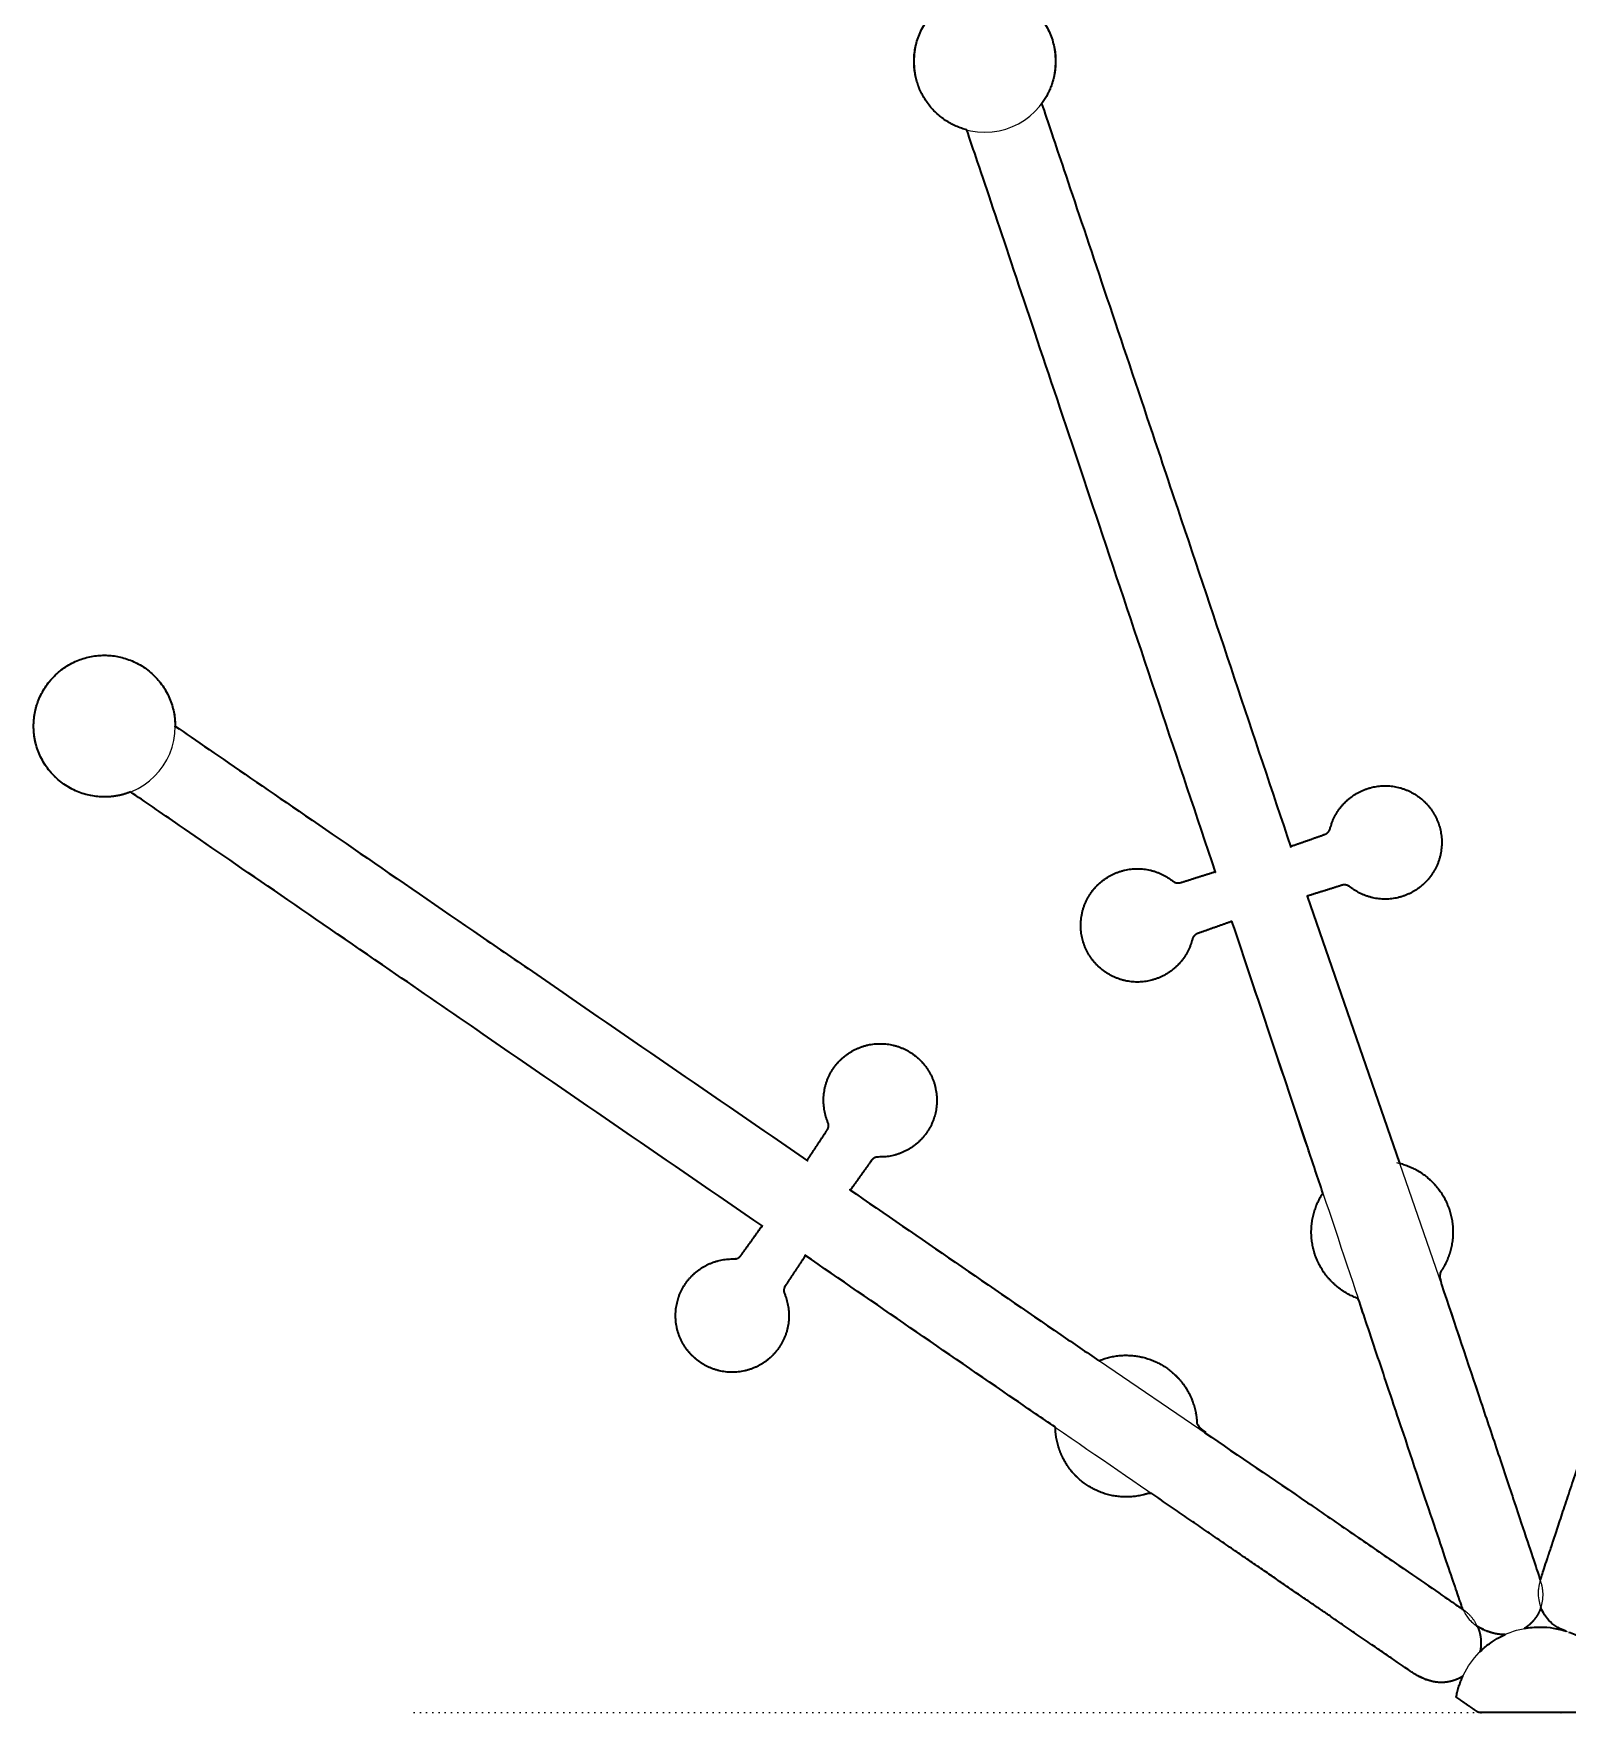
# Model space of a CAD drawing. Header units: millimetres. Extents: x 43 to 2212, y -454 to 621.
# Drawn here: x 1681 to 1951.7, y -137 to 159.3 of the extents above; entities that cross this region are included whole.
import ezdxf

# ---------------------------------------------------------------- set-up
doc = ezdxf.new("R2010")
doc.units = ezdxf.units.MM
doc.linetypes.add('Dots', pattern=[1, 0, -1])
doc.layers.add('Blocks', color=7, linetype='Continuous')
for name, color, linetype, lineweight, true_color in [('Blocks$Inner', 7, 'Continuous', 25, 0x007f00), ('Blocks$Outline', 7, 'Continuous', 35, 0xff3f3f), ('Groud', 7, 'Dots', 25, 0x243775)]:
    doc.layers.add(name, color=color, linetype=linetype, lineweight=lineweight, true_color=true_color)

# ---------------------------------------------------------------- blocks, each defined once
blk = doc.blocks.new('Coat Tree Wall Rack Top')
at = {"layer": 'Blocks$Inner'}
for p, q in [((121.5, 207.89), (141.47, 148.22)), ((157.59, 144.16), (181.33, 75.54)), ((144.32, 139.72), (157.71, 99.69)), ((20.11, 131.27), (69.49, 97.32)), ((12.18, 119.73), (61.56, 85.79)), ((69.47, 97.58), (72.9, 102.77)), ((80.71, 97.4), (77.1, 92.34)), ((57.7, 80.66), (61.32, 85.72)), ((68.95, 80.48), (65.51, 75.29)), ((68.96, 80.71), (106.21, 55.1)), ((139.56, 49.6), (138.91, 50.05)), ((189.31, 14.35), (190.03, 14.12)), ((203.17, 14.39), (203.5, 14.28)), ((178.37, 5.88), (179.08, 5.65)), ((187.65, 0.1), (184.03, 2.59)), ((187.9, 0.01), (187.7, 0.08)), ((209.84, 0), (187.97, 0))]:
    blk.add_line(p, q, dxfattribs=at)
for points in [[(134.78, 212.34), (154.75, 152.67), (154.75, 152.65)], [(157.7, 37.01), (114.14, 66.64), (76.89, 92.25)], [(188.29, 54.73), (181.33, 75.54), (181.32, 75.57)]]:
    blk.add_lwpolyline(points, dxfattribs=at)
at = {"layer": 'Blocks$Inner', "extrusion": (0, 0, -1)}
for centre in [(-100.73, 291.39), (54.66, 174.07)]:
    blk.add_circle(centre, 12.5, dxfattribs=at)
for centre, radius, start, end in [((-82.26, 108.03), 10, 337.3501, 271.6499), ((-170.85, 84.79), 12.5, 289.8908, 33.2795), ((-56.15, 70.03), 10, 157.3501, 91.6499), ((-125.68, 50.53), 12.5, 252.895, 359.0315), ((-184.14, 2.75), 0.2, 304.5, 10.4544), ((-187.76, 0.27), 0.2, 288.5, 304.5), ((-187.97, 0.2), 0.2, 270, 288.5)]:
    blk.add_arc(centre, radius, start, end, dxfattribs=at)
at = {"layer": 'Blocks$Inner'}
blk.add_arc((125.68, 50.53), 12.5, 3.8973, 112.8338, dxfattribs=at)
for points, knots in [([(110.76, 283.93), (111.84, 280.74), (113.16, 276.8), (116.62, 266.51), (118.87, 259.8), (123.83, 245.02), (126.54, 236.94), (131.13, 223.24), (132.95, 217.8), (134.78, 212.34)], [2.051409, 2.051409, 2.051409, 2.051409, 2.29415, 2.29415, 2.597852, 2.597852, 2.901553, 2.901553, 3.093765, 3.093765, 3.093765, 3.093765]), ([(97.55, 279.3), (98.12, 277.62), (98.75, 275.74), (101.12, 268.71), (103.14, 262.67), (107.74, 248.98), (110.3, 241.33), (115.74, 225.11), (118.61, 216.55), (121.5, 207.91), (121.5, 207.9), (121.5, 207.89)], [2.055451, 2.055451, 2.055451, 2.055451, 2.182455, 2.182455, 2.486129, 2.486129, 2.789802, 2.789802, 3.093475, 3.093475, 3.093765, 3.093765, 3.093765, 3.093765]), ([(-42.16, 174.04), (-42.15, 174.03), (-42.14, 174.03), (-38.66, 171.63), (-34.16, 168.55), (-23.54, 161.25), (-17.42, 157.05), (-4.11, 147.9), (3.08, 142.97), (13.65, 135.7), (16.88, 133.49), (20.11, 131.27)], [2.051689, 2.051689, 2.051689, 2.051689, 2.052345, 2.052345, 2.356037, 2.356037, 2.659728, 2.659728, 2.96342, 2.96342, 3.094282, 3.094282, 3.094282, 3.094282]), ([(-50.03, 162.46), (-47.63, 160.81), (-44.74, 158.83), (-36.64, 153.27), (-30.96, 149.37), (-18.36, 140.71), (-11.44, 135.96), (1.13, 127.32), (6.64, 123.53), (12.18, 119.73)], [2.053085, 2.053085, 2.053085, 2.053085, 2.262724, 2.262724, 2.566407, 2.566407, 2.87009, 2.87009, 3.094282, 3.094282, 3.094282, 3.094282]), ([(160.74, 154.97), (160.89, 155.03), (161.04, 155.11), (161.29, 155.31), (161.4, 155.43), (161.58, 155.7), (161.65, 155.86), (161.69, 156.02)], [11.260543, 11.260543, 11.260543, 11.260543, 11.746989, 11.746989, 12.224646, 12.224646, 12.724041, 12.724041, 12.724041, 12.724041]), ([(154.73, 152.73), (154.73, 152.74), (154.74, 152.75), (154.75, 152.78), (154.75, 152.79), (154.77, 152.82), (154.78, 152.83), (154.8, 152.85), (154.8, 152.85), (154.83, 152.87), (154.84, 152.88), (154.87, 152.9), (154.87, 152.9), (154.87, 152.9)], [4.97522507, 4.97522507, 4.97522507, 4.97522507, 4.99658007, 4.99658007, 5.01603774, 5.01603774, 5.02576657, 5.02576657, 5.02967765, 5.02967765, 5.03528561, 5.03528561, 5.03549541, 5.03549541, 5.03549541, 5.03549541]), ([(141.23, 148.33), (141.25, 148.34), (141.27, 148.34), (141.3, 148.34), (141.31, 148.34), (141.34, 148.33), (141.35, 148.33), (141.38, 148.32), (141.4, 148.31), (141.42, 148.3), (141.44, 148.29), (141.45, 148.28)], [66.74211546, 66.74211546, 66.74211546, 66.74211546, 66.74647563, 66.74647563, 66.75196231, 66.75196231, 66.76032742, 66.76032742, 66.77975948, 66.77975948, 66.80181726, 66.80181726, 66.80181726, 66.80181726]), ([(133.91, 146.72), (134.03, 146.61), (134.18, 146.53), (134.48, 146.42), (134.64, 146.39), (134.96, 146.38), (135.13, 146.41), (135.29, 146.46)], [59.053565, 59.053565, 59.053565, 59.053565, 59.539488, 59.539488, 60.016953, 60.016953, 60.517062, 60.517062, 60.517062, 60.517062]), ([(165.14, 145.73), (165.01, 145.83), (164.87, 145.91), (164.56, 146.02), (164.4, 146.05), (164.08, 146.06), (163.91, 146.04), (163.75, 145.99)], [64.089061, 64.089061, 64.089061, 64.089061, 64.574983, 64.574983, 65.052449, 65.052449, 65.552558, 65.552558, 65.552558, 65.552558]), ([(138.3, 137.47), (138.15, 137.42), (138, 137.34), (137.75, 137.14), (137.64, 137.02), (137.46, 136.75), (137.39, 136.59), (137.35, 136.43)], [6.225048, 6.225048, 6.225048, 6.225048, 6.711494, 6.711494, 7.189151, 7.189151, 7.688546, 7.688546, 7.688546, 7.688546]), ([(72.9, 102.77), (72.99, 102.91), (73.06, 103.06), (73.14, 103.37), (73.16, 103.53), (73.14, 103.86), (73.1, 104.02), (73.03, 104.18)], [11.264838, 11.264838, 11.264838, 11.264838, 11.751276, 11.751276, 12.228927, 12.228927, 12.728308, 12.728308, 12.728308, 12.728308]), ([(225.69, 104.17), (224.98, 102.03), (224.26, 99.89), (222.83, 95.6), (222.11, 93.46), (220.69, 89.2), (219.98, 87.09), (218.6, 82.94), (217.91, 80.9), (216.57, 76.87), (215.91, 74.88), (214.6, 70.96), (213.95, 69.02), (212.68, 65.22), (212.06, 63.36), (210.86, 59.76), (210.28, 58.01), (209.14, 54.61), (208.59, 52.97), (207.53, 49.76), (207.01, 48.2), (206.01, 45.21), (205.53, 43.77), (204.63, 41.04), (204.2, 39.75), (203.38, 37.3), (202.99, 36.13), (202.27, 33.94), (201.92, 32.91), (201.29, 30.99), (201, 30.11), (200.47, 28.5), (200.23, 27.78), (199.59, 25.84), (199.26, 24.85), (198.93, 23.84), (198.85, 23.58), (198.75, 23.27), (198.73, 23.18), (198.67, 23), (198.65, 22.94), (198.6, 22.7), (198.58, 22.64), (198.55, 22.49), (198.53, 22.43), (198.5, 22.26), (198.48, 22.14), (198.43, 21.74), (198.39, 21.51), (198.39, 20.76), (198.4, 20.42), (198.55, 19.51), (198.64, 19.07), (199.03, 18.1), (199.21, 17.69), (199.91, 16.61), (200.54, 15.86), (201.98, 14.89), (202.56, 14.59), (203.17, 14.39)], [7.197809, 7.197809, 7.197809, 7.197809, 7.273291, 7.273291, 7.349653, 7.349653, 7.426015, 7.426015, 7.501497, 7.501497, 7.576979, 7.576979, 7.653341, 7.653341, 7.729703, 7.729703, 7.805184, 7.805184, 7.880668, 7.880668, 7.95703, 7.95703, 8.033391, 8.033391, 8.108871, 8.108871, 8.18436, 8.18436, 8.260723, 8.260723, 8.337081, 8.337081, 8.412559, 8.412559, 8.564403, 8.564403, 8.640324, 8.640324, 8.678285, 8.678285, 8.697266, 8.697266, 8.702911, 8.702911, 8.705368, 8.705368, 8.708965, 8.708965, 8.711968, 8.711968, 8.713546, 8.713546, 8.714543, 8.714543, 8.715093, 8.715093, 8.715849, 8.715849, 8.716246, 8.716246, 8.716246, 8.716246]), ([(81.98, 98.03), (81.81, 98.04), (81.65, 98.01), (81.34, 97.92), (81.19, 97.85), (80.93, 97.66), (80.81, 97.54), (80.71, 97.4)], [64.093309, 64.093309, 64.093309, 64.093309, 64.579685, 64.579685, 65.057314, 65.057314, 65.556779, 65.556779, 65.556779, 65.556779]), ([(157.71, 99.69), (160.6, 91.07), (163.46, 82.51), (166.85, 72.39), (167.52, 70.41), (168.83, 66.48), (169.48, 64.54), (170.76, 60.75), (171.38, 58.89), (172.59, 55.28), (173.18, 53.53), (176.04, 45.01), (178.06, 38.99), (181.38, 29.11), (182.68, 25.26), (184, 21.37), (184.33, 20.38), (184.68, 19.37), (184.77, 19.12), (184.87, 18.82), (184.9, 18.74), (184.96, 18.59), (184.98, 18.54), (185.05, 18.35), (185.07, 18.29), (185.15, 18.12), (185.17, 18.07), (185.24, 17.94), (185.28, 17.84), (185.45, 17.52), (185.55, 17.34), (185.93, 16.79), (186.11, 16.54), (186.69, 15.93), (186.95, 15.68), (187.78, 15.06), (188.36, 14.67), (189.31, 14.35)], [42.205365, 42.205365, 42.205365, 42.205365, 42.509053, 42.509053, 42.584535, 42.584535, 42.660897, 42.660897, 42.737259, 42.737259, 42.81274, 42.81274, 43.116427, 43.116427, 43.420115, 43.420115, 43.571958, 43.571958, 43.64788, 43.64788, 43.685841, 43.685841, 43.704822, 43.704822, 43.712631, 43.712631, 43.714857, 43.714857, 43.71809, 43.71809, 43.720773, 43.720773, 43.722248, 43.722248, 43.723025, 43.723025, 43.723802, 43.723802, 43.723802, 43.723802]), ([(69.46, 97.35), (69.46, 97.35), (69.46, 97.36), (69.45, 97.38), (69.44, 97.39), (69.44, 97.42), (69.43, 97.43), (69.43, 97.46), (69.43, 97.47), (69.43, 97.49), (69.43, 97.5), (69.44, 97.52), (69.44, 97.54), (69.46, 97.57), (69.46, 97.57), (69.47, 97.58)], [4.97875273, 4.97875273, 4.97875273, 4.97875273, 4.98244574, 4.98244574, 5.01183647, 5.01183647, 5.02653184, 5.02653184, 5.03270608, 5.03270608, 5.03559376, 5.03559376, 5.03996977, 5.03996977, 5.0412272, 5.0412272, 5.0412272, 5.0412272]), ([(77.1, 92.34), (77.09, 92.33), (77.09, 92.32), (77.07, 92.3), (77.05, 92.29), (77.03, 92.28), (77.02, 92.27), (77, 92.26), (76.99, 92.26), (76.97, 92.25), (76.95, 92.25), (76.92, 92.25), (76.9, 92.25), (76.86, 92.24), (76.84, 92.24), (76.81, 92.24)], [71.78039124, 71.78039124, 71.78039124, 71.78039124, 71.78155979, 71.78155979, 71.78607775, 71.78607775, 71.78908232, 71.78908232, 71.79627329, 71.79627329, 71.81215533, 71.81215533, 71.84391942, 71.84391942, 71.87287989, 71.87287989, 71.87287989, 71.87287989]), ([(61.32, 85.72), (61.33, 85.74), (61.34, 85.75), (61.36, 85.77), (61.37, 85.78), (61.4, 85.79), (61.41, 85.79), (61.43, 85.8), (61.44, 85.8), (61.47, 85.81), (61.48, 85.81), (61.51, 85.81), (61.52, 85.81), (61.53, 85.81)], [64.55619287, 64.55619287, 64.55619287, 64.55619287, 64.55926994, 64.55926994, 64.56305392, 64.56305392, 64.56805194, 64.56805194, 64.57675214, 64.57675214, 64.6024596, 64.6024596, 64.61754752, 64.61754752, 64.61754752, 64.61754752]), ([(56.44, 80.03), (56.6, 80.02), (56.76, 80.04), (57.07, 80.14), (57.22, 80.21), (57.48, 80.4), (57.6, 80.52), (57.7, 80.66)], [56.869111, 56.869111, 56.869111, 56.869111, 57.355487, 57.355487, 57.833115, 57.833115, 58.332581, 58.332581, 58.332581, 58.332581]), ([(68.93, 80.77), (68.95, 80.73), (68.96, 80.7), (68.97, 80.66), (68.97, 80.65), (68.98, 80.62), (68.98, 80.61), (68.98, 80.59), (68.98, 80.58), (68.98, 80.55), (68.97, 80.54), (68.96, 80.51), (68.96, 80.5), (68.95, 80.48)], [-2.27295137, -2.27295137, -2.27295137, -2.27295137, -2.225073, -2.225073, -2.20243528, -2.20243528, -2.19434275, -2.19434275, -2.18958251, -2.18958251, -2.18593488, -2.18593488, -2.18297117, -2.18297117, -2.18297117, -2.18297117]), ([(181.32, 77.97), (181.29, 77.92), (181.26, 77.87), (181.2, 77.74), (181.16, 77.66), (181.1, 77.48), (181.08, 77.38), (181.04, 77.15), (181.04, 77.01), (181.06, 76.73), (181.09, 76.59), (181.13, 76.45)], [24.3291174, 24.3291174, 24.3291174, 24.3291174, 24.34208995, 24.34208995, 24.35506249, 24.35506249, 24.36803504, 24.36803504, 24.38100758, 24.38100758, 24.39398013, 24.39398013, 24.39398013, 24.39398013]), ([(65.51, 75.29), (65.42, 75.15), (65.35, 75), (65.27, 74.69), (65.26, 74.53), (65.28, 74.2), (65.31, 74.04), (65.38, 73.88)], [4.040639, 4.040639, 4.040639, 4.040639, 4.527078, 4.527078, 5.004728, 5.004728, 5.50411, 5.50411, 5.50411, 5.50411]), ([(106.21, 55.1), (113.71, 49.95), (121.15, 44.84), (135.23, 35.16), (141.88, 30.6), (153.76, 22.44), (159, 18.84), (167.59, 12.94), (170.94, 10.64), (174.33, 8.32), (175.19, 7.73), (176.06, 7.14), (176.28, 6.99), (176.51, 6.83), (176.57, 6.79), (176.65, 6.73), (176.68, 6.72), (176.74, 6.67), (176.77, 6.66), (176.86, 6.6), (176.89, 6.58), (176.97, 6.53), (176.99, 6.52), (177.06, 6.47), (177.12, 6.44), (177.3, 6.34), (177.4, 6.29), (177.77, 6.11), (177.94, 6.03), (178.37, 5.88)], [45.205631, 45.205631, 45.205631, 45.205631, 45.509319, 45.509319, 45.813006, 45.813006, 46.116693, 46.116693, 46.42038, 46.42038, 46.572224, 46.572224, 46.648146, 46.648146, 46.686107, 46.686107, 46.705087, 46.705087, 46.714578, 46.714578, 46.718243, 46.718243, 46.719578, 46.719578, 46.721494, 46.721494, 46.723067, 46.723067, 46.724068, 46.724068, 46.724068, 46.724068]), ([(198.77, 23.32), (198.63, 23.76), (198.41, 24.41), (197.72, 26.51), (197.17, 28.16), (195.83, 32.17), (195.04, 34.54), (193.3, 39.76), (192.35, 42.62), (190.36, 48.57), (189.32, 51.66), (188.29, 54.73)], [0.086864, 0.086864, 0.086864, 0.086864, 0.303687, 0.303687, 0.607375, 0.607375, 0.911062, 0.911062, 1.214749, 1.214749, 1.518436, 1.518436, 1.518436, 1.518436]), ([(138.91, 50.05), (138.79, 50.13), (138.68, 50.23), (138.49, 50.44), (138.42, 50.55), (138.3, 50.76), (138.26, 50.86), (138.2, 51.04), (138.18, 51.12), (138.16, 51.26), (138.15, 51.32), (138.15, 51.38)], [8.64795096, 8.64795096, 8.64795096, 8.64795096, 8.6607928, 8.6607928, 8.67363465, 8.67363465, 8.6864765, 8.6864765, 8.69931835, 8.69931835, 8.71216019, 8.71216019, 8.71216019, 8.71216019]), ([(139.53, 49.2), (139.56, 49.27), (139.59, 49.33), (139.62, 49.45), (139.66, 49.53), (139.56, 49.6)], [7.5761074, 7.5761074, 7.5761074, 7.5761074, 7.6969635, 7.6969635, 7.8539816, 7.8539816, 7.8539816, 7.8539816]), ([(130.19, 38.63), (130.16, 38.63), (130.13, 38.64), (129.98, 38.66), (129.88, 38.66), (129.69, 38.65), (129.61, 38.64), (129.47, 38.61), (129.41, 38.6), (129.35, 38.58)], [4.73488879, 4.73488879, 4.73488879, 4.73488879, 4.73807267, 4.73807267, 4.75091452, 4.75091452, 4.76375637, 4.76375637, 4.77659821, 4.77659821, 4.77659821, 4.77659821]), ([(185.14, 18.14), (184.8, 18.38), (184.17, 18.81), (182.2, 20.16), (180.77, 21.15), (177.29, 23.55), (175.24, 24.96), (170.7, 28.07), (168.22, 29.78), (163.05, 33.33), (160.36, 35.18), (157.7, 37.01)], [0.042867, 0.042867, 0.042867, 0.042867, 0.303687, 0.303687, 0.607375, 0.607375, 0.911062, 0.911062, 1.214749, 1.214749, 1.518436, 1.518436, 1.518436, 1.518436]), ([(198.89, 22.98), (198.87, 23.02), (198.86, 23.06), (198.82, 23.17), (198.79, 23.24), (198.77, 23.3)], [4.24118966, 4.24118966, 4.24118966, 4.24118966, 4.25469921, 4.25469921, 4.27624283, 4.27624283, 4.27624283, 4.27624283]), ([(185.27, 18.05), (185.23, 18.08), (185.19, 18.1), (185.15, 18.13), (185.15, 18.13), (185.14, 18.14)], [4.56345744, 4.56345744, 4.56345744, 4.56345744, 4.576967, 4.576967, 4.57831958, 4.57831958, 4.57831958, 4.57831958]), ([(183.95, 2.79), (184.05, 3.34), (184.18, 3.88), (184.8, 5.94), (185.51, 7.4), (187.36, 10.01), (188.49, 11.17), (191.06, 13.08), (192.5, 13.82), (195.54, 14.82), (197.14, 15.07), (200.34, 15.06), (201.94, 14.8), (203.46, 14.29)], [33.093427, 33.093427, 33.093427, 33.093427, 33.204646, 33.204646, 33.524646, 33.524646, 33.844646, 33.844646, 34.164646, 34.164646, 34.484646, 34.484646, 34.804646, 34.804646, 34.804646, 34.804646])]:
    blk.add_open_spline(points, degree=3, knots=knots, dxfattribs=at)
for points, weights, knots in [([(161.69, 156.02), (163.55, 163.26), (171.02, 163.53), (178.49, 163.8), (180.86, 156.71), (183.24, 149.62), (177.11, 145.34), (170.98, 141.06), (165.14, 145.73)], [1, 0.800862191789, 1, 0.800862191789, 1, 0.800862191789, 1, 0.800862191789, 1], [12.724041, 12.724041, 12.724041, 25.565296, 25.565296, 38.406551, 38.406551, 51.247806, 51.247806, 64.089061, 64.089061, 64.089061]), ([(137.35, 136.43), (135.5, 129.18), (128.02, 128.91), (120.55, 128.64), (118.18, 135.73), (115.8, 142.82), (121.93, 147.1), (128.07, 151.39), (133.91, 146.72)], [1, 0.800862191789, 1, 0.800862191789, 1, 0.800862191789, 1, 0.800862191789, 1], [7.688546, 7.688546, 7.688546, 20.529801, 20.529801, 33.371055, 33.371055, 46.21231, 46.21231, 59.053565, 59.053565, 59.053565]), ([(173.36, 97.04), (179.84, 95.71), (182.39, 89.61), (184.94, 83.51), (181.32, 77.97)], [1, 0.883936137994, 1, 0.883936137994, 1], [0, 0, 0, 12.164559, 12.164559, 24.329117, 24.329117, 24.329117]), ([(195.95, 14.81), (196.61, 15.23), (197.17, 15.78), (198.34, 16.93), (198.87, 18.49)], [0.924948041038, 0.955805551878, 1, 0.911384876518, 0.876390933762], [2.9045763, 2.9045763, 2.9045763, 3.1415927, 3.1415927, 3.6168386, 3.6168386, 3.6168386])]:
    blk.add_rational_spline(points, weights, degree=2, knots=knots, dxfattribs=at)
for points, degree in [([(154.87, 152.9), (160.74, 154.97)], 1), ([(135.29, 146.46), (141.23, 148.33)], 1), ([(163.75, 145.99), (157.63, 144.06)], 1), ([(144.35, 139.61), (138.3, 137.47)], 1), ([(181.13, 76.45), (181.29, 75.66)], 1), ([(166.64, 73.02), (166.63, 73.03), (166.61, 73.03), (166.6, 73.04)], 3), ([(198.91, 22.9), (198.87, 23.01), (198.83, 23.15), (198.77, 23.32)], 3), ([(185.29, 18.04), (185.25, 18.07), (185.2, 18.1), (185.14, 18.14)], 3)]:
    blk.add_open_spline(points, degree=degree, dxfattribs=at)
for points, weights in [([(198.87, 18.49), (199.64, 20.73), (198.89, 22.98)], [0.876390933762, 0.830417882144, 0.876990751927]), ([(187.69, 15.14), (186.89, 16.94), (185.27, 18.05)], [0.855674494532, 0.867835961556, 0.949725873979]), ([(188.12, 10.7), (188.65, 12.99), (187.69, 15.14)], [0.921150249339, 0.841579253324, 0.855674494532]), ([(190.03, 14.12), (191.27, 13.7), (192.58, 13.76)], [0.875408982723, 0.84995556278, 0.854145658462]), ([(179.08, 5.65), (182.28, 4.58), (185.1, 6.41)], [0.948504886662, 0.817320613279, 0.867379546118])]:
    blk.add_rational_spline(points, weights, degree=2, dxfattribs=at)
at = {"layer": 'Blocks$Outline'}
for points in [[(157.63, 144.06), (173.94, 96.91)], [(181.29, 75.66), (181.33, 75.54)]]:
    blk.add_lwpolyline(points, dxfattribs=at)
for points, weights, degree, knots in [([(88.23, 291.39), (88.23, 303.89), (100.73, 303.89), (113.23, 303.89), (113.23, 291.39), (113.23, 287.25), (110.76, 283.93)], [1, 0.707106781187, 1, 0.707106781187, 1, 0.879440286174, 0.858129333768], 2, [0, 0, 0, 19.634954, 19.634954, 39.269908, 39.269908, 47.351981, 47.351981, 47.351981]), ([(-67.16, 174.07), (-67.16, 186.57), (-54.66, 186.57), (-42.16, 186.57), (-42.16, 174.07), (-42.16, 174.05), (-42.16, 174.04)], [1, 0.707106781187, 1, 0.707106781187, 1, 0.9994137129, 0.998829772952], 2, [0, 0, 0, 19.634954, 19.634954, 39.269908, 39.269908, 39.309212, 39.309212, 39.309212]), ([(-50.03, 162.46), (-52.26, 161.57), (-54.66, 161.57), (-67.16, 161.57), (-67.16, 174.07)], [0.889756722173, 0.926367229656, 1, 0.707106781187, 1], 2, [53.968674, 53.968674, 53.968674, 58.904862, 58.904862, 78.539816, 78.539816, 78.539816]), ([(154.73, 152.73), (154.73, 152.74), (154.74, 152.75), (154.75, 152.78), (154.75, 152.79), (154.77, 152.82), (154.78, 152.83), (154.8, 152.85), (154.8, 152.85), (154.83, 152.87), (154.84, 152.88), (154.87, 152.9), (154.87, 152.9), (154.87, 152.9), (156.83, 153.59), (158.79, 154.28), (160.74, 154.97), (160.89, 155.03), (161.04, 155.11), (161.29, 155.31), (161.4, 155.43), (161.58, 155.7), (161.65, 155.86), (161.69, 156.02), (162.83, 160.48), (166.42, 163.37), (171.02, 163.53), (175.62, 163.7), (179.4, 161.08), (180.86, 156.71), (182.33, 152.35), (180.88, 147.98), (177.11, 145.34), (173.33, 142.71), (168.73, 142.85), (165.14, 145.73), (165.01, 145.83), (164.87, 145.91), (164.56, 146.02), (164.4, 146.05), (164.08, 146.06), (163.91, 146.04), (163.75, 145.99), (161.71, 145.34), (159.67, 144.7), (157.63, 144.06)], [1, 1, 1, 1, 1, 1, 1, 1, 1, 1, 1, 1, 1, 1, 1, 1, 1, 1, 1, 1, 1, 1, 1, 1, 0.867241461193, 0.867241461193, 1, 0.867241461193, 0.867241461193, 1, 0.867241461193, 0.867241461193, 1, 0.867241461193, 0.867241461193, 1, 1, 1, 1, 1, 1, 1, 1, 1, 1, 1], 3, [4.975225, 4.975225, 4.975225, 4.975225, 4.99658, 4.99658, 5.016038, 5.016038, 5.025767, 5.025767, 5.029678, 5.029678, 5.035286, 5.035286, 5.035495, 5.035495, 5.035495, 11.260543, 11.260543, 11.260543, 11.746989, 11.746989, 12.224646, 12.224646, 12.724041, 12.724041, 12.724041, 25.565296, 25.565296, 25.565296, 38.406551, 38.406551, 38.406551, 51.247806, 51.247806, 51.247806, 64.089061, 64.089061, 64.089061, 64.574983, 64.574983, 65.052449, 65.052449, 65.552558, 65.552558, 65.552558, 71.777611, 71.777611, 71.777611, 71.777611]), ([(144.35, 139.61), (142.34, 138.9), (140.32, 138.18), (138.3, 137.47), (138.15, 137.42), (138, 137.34), (137.75, 137.14), (137.64, 137.02), (137.46, 136.75), (137.39, 136.59), (137.35, 136.43), (136.21, 131.97), (132.62, 129.08), (128.02, 128.91), (123.42, 128.75), (119.64, 131.37), (118.18, 135.73), (116.72, 140.1), (118.16, 144.47), (121.93, 147.1), (125.71, 149.74), (130.31, 149.59), (133.91, 146.72), (134.03, 146.61), (134.18, 146.53), (134.48, 146.42), (134.64, 146.39), (134.96, 146.38), (135.13, 146.41), (135.29, 146.46), (137.27, 147.08), (139.25, 147.71), (141.23, 148.33), (141.25, 148.34), (141.27, 148.34), (141.3, 148.34), (141.31, 148.34), (141.34, 148.33), (141.35, 148.33), (141.38, 148.32), (141.4, 148.31), (141.42, 148.3), (141.44, 148.29), (141.45, 148.28)], [1, 1, 1, 1, 1, 1, 1, 1, 1, 1, 1, 0.867241461193, 0.867241461193, 1, 0.867241461193, 0.867241461193, 1, 0.867241461193, 0.867241461193, 1, 0.867241461193, 0.867241461193, 1, 1, 1, 1, 1, 1, 1, 1, 1, 1, 1, 1, 1, 1, 1, 1, 1, 1, 1, 1, 1, 1], 3, [0, 0, 0, 0, 6.225048, 6.225048, 6.225048, 6.711494, 6.711494, 7.189151, 7.189151, 7.688546, 7.688546, 7.688546, 20.529801, 20.529801, 20.529801, 33.371055, 33.371055, 33.371055, 46.21231, 46.21231, 46.21231, 59.053565, 59.053565, 59.053565, 59.539488, 59.539488, 60.016953, 60.016953, 60.517062, 60.517062, 60.517062, 66.742115, 66.742115, 66.742115, 66.746476, 66.746476, 66.751962, 66.751962, 66.760327, 66.760327, 66.779759, 66.779759, 66.801817, 66.801817, 66.801817, 66.801817]), ([(69.46, 97.35), (69.46, 97.35), (69.46, 97.36), (69.45, 97.38), (69.44, 97.39), (69.44, 97.42), (69.43, 97.43), (69.43, 97.46), (69.43, 97.47), (69.43, 97.49), (69.43, 97.5), (69.44, 97.52), (69.44, 97.54), (69.46, 97.57), (69.46, 97.57), (69.47, 97.58), (70.61, 99.31), (71.76, 101.04), (72.9, 102.77), (72.99, 102.91), (73.06, 103.06), (73.14, 103.37), (73.16, 103.53), (73.14, 103.86), (73.1, 104.02), (73.03, 104.18), (71.26, 108.43), (72.39, 112.89), (75.96, 115.79), (79.53, 118.69), (84.13, 118.88), (87.93, 116.27), (91.72, 113.66), (93.2, 109.3), (91.77, 104.93), (90.34, 100.55), (86.58, 97.9), (81.98, 98.03), (81.81, 98.04), (81.65, 98.01), (81.34, 97.92), (81.19, 97.85), (80.93, 97.66), (80.81, 97.54), (80.71, 97.4), (79.51, 95.71), (78.3, 94.03), (77.1, 92.34), (77.09, 92.33), (77.09, 92.32), (77.07, 92.3), (77.05, 92.29), (77.03, 92.28), (77.02, 92.27), (77, 92.26), (76.99, 92.26), (76.97, 92.25), (76.95, 92.25), (76.92, 92.25), (76.91, 92.25), (76.89, 92.25)], [1, 1, 1, 1, 1, 1, 1, 1, 1, 1, 1, 1, 1, 1, 1, 1, 1, 1, 1, 1, 1, 1, 1, 1, 1, 1, 0.867241551877, 0.867241551877, 1, 0.867241551877, 0.867241551877, 1, 0.867241551877, 0.867241551877, 1, 0.867241551877, 0.867241551877, 1, 1, 1, 1, 1, 1, 1, 1, 1, 1, 1, 1, 1, 1, 1, 1, 1, 1, 1, 1, 1, 1, 1, 1], 3, [4.978753, 4.978753, 4.978753, 4.978753, 4.982446, 4.982446, 5.011836, 5.011836, 5.026532, 5.026532, 5.032706, 5.032706, 5.035594, 5.035594, 5.03997, 5.03997, 5.041227, 5.041227, 5.041227, 11.264838, 11.264838, 11.264838, 11.751276, 11.751276, 12.228927, 12.228927, 12.728308, 12.728308, 12.728308, 25.569558, 25.569558, 25.569558, 38.410809, 38.410809, 38.410809, 51.252059, 51.252059, 51.252059, 64.093309, 64.093309, 64.093309, 64.579685, 64.579685, 65.057314, 65.057314, 65.556779, 65.556779, 65.556779, 71.780391, 71.780391, 71.780391, 71.78156, 71.78156, 71.786078, 71.786078, 71.789082, 71.789082, 71.796273, 71.796273, 71.812155, 71.812155, 71.842682, 71.842682, 71.842682, 71.842682]), ([(173.94, 96.91), (177.83, 95.92), (180.85, 93.29), (182.39, 89.61), (184.02, 85.71), (183.63, 81.5), (181.32, 77.97), (181.29, 77.92), (181.26, 77.87), (181.2, 77.74), (181.16, 77.66), (181.1, 77.48), (181.08, 77.38), (181.04, 77.15), (181.04, 77.01), (181.06, 76.73), (181.09, 76.59), (181.13, 76.45), (181.19, 76.18), (181.24, 75.92), (181.29, 75.66)], [0.988904330353, 0.922820119196, 0.926518675745, 1, 0.922624091996, 0.922624091996, 1, 1, 1, 1, 1, 1, 1, 1, 1, 1, 1, 1, 1, 1, 1], 3, [0.612282, 0.612282, 0.612282, 0.612282, 12.164559, 12.164559, 12.164559, 24.329117, 24.329117, 24.329117, 24.34209, 24.34209, 24.355062, 24.355062, 24.368035, 24.368035, 24.381008, 24.381008, 24.39398, 24.39398, 24.39398, 25.187928, 25.187928, 25.187928, 25.187928]), ([(166.64, 73.02), (166.63, 73.03), (166.61, 73.03), (166.6, 73.04), (162.94, 74.36), (160.22, 77.15), (158.99, 80.84), (157.76, 84.54), (158.27, 88.4), (160.4, 91.65)], [1, 1, 1, 1, 0.93330673963, 0.93330673963, 1, 0.93330673963, 0.93330673963, 1], 3, [4.773835, 4.773835, 4.773835, 4.773835, 4.777252, 4.777252, 4.777252, 16.05521, 16.05521, 16.05521, 27.333168, 27.333168, 27.333168, 27.333168]), ([(68.96, 80.71), (68.96, 80.69), (68.96, 80.68), (68.97, 80.66), (68.97, 80.65), (68.98, 80.62), (68.98, 80.61), (68.98, 80.59), (68.98, 80.58), (68.98, 80.55), (68.97, 80.54), (68.96, 80.51), (68.96, 80.5), (68.95, 80.48), (67.8, 78.75), (66.66, 77.02), (65.51, 75.29), (65.42, 75.15), (65.35, 75), (65.27, 74.69), (65.26, 74.53), (65.28, 74.2), (65.31, 74.04), (65.38, 73.88), (67.15, 69.63), (66.03, 65.17), (62.45, 62.27), (58.88, 59.37), (54.28, 59.18), (50.49, 61.79), (46.69, 64.4), (45.21, 68.76), (46.64, 73.13), (48.07, 77.51), (51.84, 80.16), (56.44, 80.03), (56.6, 80.02), (56.76, 80.04), (57.07, 80.14), (57.22, 80.21), (57.48, 80.4), (57.6, 80.52), (57.7, 80.66), (58.91, 82.34), (60.11, 84.03), (61.32, 85.72), (61.33, 85.74), (61.34, 85.75), (61.36, 85.77), (61.37, 85.78), (61.4, 85.79), (61.41, 85.79), (61.43, 85.8), (61.44, 85.8), (61.47, 85.81), (61.48, 85.81), (61.51, 85.81), (61.52, 85.81), (61.53, 85.81)], [1, 1, 1, 1, 1, 1, 1, 1, 1, 1, 1, 1, 1, 1, 1, 1, 1, 1, 1, 1, 1, 1, 1, 1, 0.867241551877, 0.867241551877, 1, 0.867241551877, 0.867241551877, 1, 0.867241551877, 0.867241551877, 1, 0.867241551877, 0.867241551877, 1, 1, 1, 1, 1, 1, 1, 1, 1, 1, 1, 1, 1, 1, 1, 1, 1, 1, 1, 1, 1, 1, 1, 1], 3, [-2.244335, -2.244335, -2.244335, -2.244335, -2.225073, -2.225073, -2.202435, -2.202435, -2.194343, -2.194343, -2.189583, -2.189583, -2.185935, -2.185935, -2.182971, -2.182971, -2.182971, 4.040639, 4.040639, 4.040639, 4.527078, 4.527078, 5.004728, 5.004728, 5.50411, 5.50411, 5.50411, 18.34536, 18.34536, 18.34536, 31.18661, 31.18661, 31.18661, 44.027861, 44.027861, 44.027861, 56.869111, 56.869111, 56.869111, 57.355487, 57.355487, 57.833115, 57.833115, 58.332581, 58.332581, 58.332581, 64.556193, 64.556193, 64.556193, 64.55927, 64.55927, 64.563054, 64.563054, 64.568052, 64.568052, 64.576752, 64.576752, 64.60246, 64.60246, 64.617548, 64.617548, 64.617548, 64.617548]), ([(120.87, 62.07), (124.65, 63.64), (128.74, 63.32), (132.23, 61.17), (135.74, 59.01), (137.87, 55.49), (138.15, 51.38), (138.15, 51.32), (138.16, 51.26), (138.18, 51.12), (138.2, 51.04), (138.26, 50.86), (138.3, 50.76), (138.42, 50.55), (138.49, 50.44), (138.68, 50.23), (138.79, 50.13), (138.91, 50.05), (139.13, 49.9), (139.35, 49.75), (139.56, 49.6), (139.66, 49.53), (139.62, 49.45), (139.6, 49.37), (139.59, 49.35), (139.58, 49.33)], [0.999106329983, 0.926097201795, 0.9263950918, 1, 0.92609599129, 0.92609599129, 1, 1, 1, 1, 1, 1, 1, 1, 1, 1, 1, 1, 1, 1, 1, 1, 1, 1, 1, 1], 3, [-32.430323, -32.430323, -32.430323, -32.430323, -20.595288, -20.595288, -20.595288, -8.71216, -8.71216, -8.71216, -8.699318, -8.699318, -8.686476, -8.686476, -8.673635, -8.673635, -8.660793, -8.660793, -8.647951, -8.647951, -8.647951, -7.853982, -7.853982, -7.853982, -7.696963, -7.696963, -7.660677, -7.660677, -7.660677, -7.660677]), ([(130.19, 38.63), (130.16, 38.63), (130.13, 38.64), (129.98, 38.66), (129.88, 38.66), (129.69, 38.65), (129.61, 38.64), (129.47, 38.61), (129.41, 38.6), (129.35, 38.58), (125.53, 37.4), (121.58, 38.06), (118.34, 40.41), (115.09, 42.76), (113.25, 46.31), (113.18, 50.32)], [1, 1, 1, 1, 1, 1, 1, 1, 1, 1, 0.929778890492, 0.929778890492, 1, 0.929778890492, 0.929778890492, 1], 3, [4.734889, 4.734889, 4.734889, 4.734889, 4.738073, 4.738073, 4.750915, 4.750915, 4.763756, 4.763756, 4.776598, 4.776598, 4.776598, 16.354301, 16.354301, 16.354301, 27.932003, 27.932003, 27.932003, 27.932003]), ([(185.1, 6.41), (183.26, 5.21), (181.1, 4.97), (179.08, 5.65), (178.84, 5.73), (178.61, 5.8), (178.37, 5.88), (177.94, 6.03), (177.77, 6.11), (177.4, 6.29), (177.3, 6.34), (177.12, 6.44), (177.06, 6.47), (176.99, 6.52), (176.97, 6.53), (176.89, 6.58), (176.86, 6.6), (176.77, 6.66), (176.74, 6.67), (176.68, 6.72), (176.65, 6.73), (176.57, 6.79), (176.51, 6.83), (176.28, 6.99), (176.06, 7.14), (175.19, 7.73), (174.33, 8.32), (170.94, 10.64), (167.59, 12.94), (159, 18.84), (153.76, 22.44), (142.44, 30.21), (136.49, 34.3), (130.19, 38.63)], [0.914470297744, 0.879285848659, 0.90779574941, 1, 1, 1, 1, 1, 1, 1, 1, 1, 1, 1, 1, 1, 1, 1, 1, 1, 1, 1, 1, 1, 1, 1, 1, 1, 1, 1, 1, 1, 1, 1], 3, [-48.349837, -48.349837, -48.349837, -48.349837, -47.476099, -47.476099, -47.476099, -46.724068, -46.724068, -46.724068, -46.723067, -46.723067, -46.721494, -46.721494, -46.719578, -46.719578, -46.718243, -46.718243, -46.714578, -46.714578, -46.705087, -46.705087, -46.686107, -46.686107, -46.648146, -46.648146, -46.572224, -46.572224, -46.42038, -46.42038, -46.116693, -46.116693, -45.813006, -45.813006, -45.538209, -45.538209, -45.538209, -45.538209]), ([(198.87, 18.49), (198.51, 17.44), (197.92, 16.52), (197.17, 15.78), (196.8, 15.42), (196.4, 15.09), (195.95, 14.81)], [0.876391837712, 0.899721293266, 0.940924014029, 1, 0.970537034585, 0.945519714931, 0.924948041038], 3, [-3.6168324, -3.6168324, -3.6168324, -3.6168324, -3.1415927, -3.1415927, -3.1415927, -2.9045763, -2.9045763, -2.9045763, -2.9045763]), ([(192.58, 13.76), (191.71, 13.72), (190.85, 13.84), (190.03, 14.12), (189.79, 14.2), (189.55, 14.28), (189.31, 14.35), (188.59, 14.6), (188.08, 14.88), (187.69, 15.14)], [0.975710411156, 0.972519448787, 0.980615978402, 1, 1, 1, 1, 1, 1, 1], 3, [-44.82947, -44.82947, -44.82947, -44.82947, -44.476112, -44.476112, -44.476112, -43.723802, -43.723802, -43.723802, -43.72321, -43.72321, -43.72321, -43.72321]), ([(203.76, 14.19), (204.73, 13.86), (205.68, 13.42), (207.48, 12.35), (208.34, 11.71), (209.56, 10.57), (209.98, 10.13), (210.37, 9.67), (210.67, 9.32), (210.95, 8.95), (211.45, 8.24), (211.67, 7.89), (211.88, 7.53), (212.2, 6.97), (212.49, 6.38), (213.16, 4.8), (213.46, 3.77), (213.65, 2.72), (213.67, 2.64), (213.64, 2.57), (213.57, 2.52), (212.37, 1.69), (211.16, 0.86), (209.95, 0.04), (209.92, 0.01), (209.88, 0), (209.84, 0), (202.55, 0), (195.26, 0), (187.97, 0), (187.94, 0), (187.92, 0), (187.9, 0.01), (187.83, 0.03), (187.77, 0.06), (187.7, 0.08), (187.68, 0.08), (187.66, 0.09), (187.65, 0.1), (186.44, 0.93), (185.24, 1.76), (184.03, 2.59), (183.96, 2.64), (183.93, 2.71), (183.95, 2.79), (184.05, 3.34), (184.18, 3.88), (184.55, 5.09), (184.8, 5.76), (185.1, 6.41)], [1, 1, 1, 1, 1, 1, 1, 1, 1, 1, 1, 1, 1, 1, 1, 1, 1, 1, 0.89259176095, 0.89259176095, 1, 1, 1, 1, 0.970013277914, 0.970013277914, 1, 1, 1, 1, 0.99133089435, 0.99133089435, 1, 1, 1, 1, 0.993512033103, 0.993512033103, 1, 1, 1, 1, 0.892591614847, 0.892591614847, 1, 1, 1, 1, 1, 1], 3, [0.465935, 0.465935, 0.465935, 0.465935, 0.672365, 0.672365, 0.885455, 0.885455, 1.006695, 1.006695, 1.006695, 1.098544, 1.098544, 1.181296, 1.181296, 1.181296, 1.311634, 1.311634, 1.524723, 1.524723, 1.524723, 1.754947, 1.754947, 1.754947, 6.14313, 6.14313, 6.14313, 6.263558, 6.263558, 6.263558, 28.139334, 28.139334, 28.139334, 28.203911, 28.203911, 28.203911, 28.419172, 28.419172, 28.419172, 28.475023, 28.475023, 28.475023, 32.863203, 32.863203, 32.863203, 33.093427, 33.093427, 33.093427, 33.204646, 33.204646, 33.34719, 33.34719, 33.34719, 33.34719])]:
    blk.add_rational_spline(points, weights, degree=degree, knots=knots, dxfattribs=at)
for points, weights, degree in [([(97.55, 279.3), (88.23, 281.75), (88.23, 291.39)], [0.915945765139, 0.757964940951, 1], 2), ([(187.69, 15.14), (188.33, 13.72), (188.46, 12.18), (188.12, 10.7)], [0.855644558646, 0.846324220342, 0.868159450573, 0.921150249339], 3)]:
    blk.add_rational_spline(points, weights, degree=degree, dxfattribs=at)
for points, knots in [([(110.76, 283.93), (111.84, 280.74), (113.16, 276.8), (116.62, 266.51), (118.87, 259.8), (123.83, 245.02), (126.54, 236.94), (131.13, 223.24), (132.95, 217.8), (134.78, 212.34), (141.43, 192.47), (148.08, 172.6), (154.73, 152.73)], [2.051409, 2.051409, 2.051409, 2.051409, 2.29415, 2.29415, 2.597852, 2.597852, 2.901553, 2.901553, 3.093765, 3.093765, 3.093765, 65.954169, 65.954169, 65.954169, 65.954169]), ([(141.45, 148.28), (134.8, 168.15), (128.15, 188.02), (121.5, 207.89), (121.5, 207.9), (121.5, 207.91), (118.61, 216.55), (115.74, 225.11), (110.3, 241.33), (107.74, 248.98), (103.14, 262.67), (101.12, 268.71), (98.75, 275.74), (98.12, 277.62), (97.55, 279.3)], [-65.953109, -65.953109, -65.953109, -65.953109, -3.093765, -3.093765, -3.093765, -3.093475, -3.093475, -2.789802, -2.789802, -2.486129, -2.486129, -2.182455, -2.182455, -2.055451, -2.055451, -2.055451, -2.055451]), ([(-42.16, 174.04), (-42.15, 174.03), (-42.14, 174.03), (-38.66, 171.63), (-34.16, 168.55), (-23.54, 161.25), (-17.42, 157.05), (-4.11, 147.9), (3.08, 142.97), (13.65, 135.7), (16.88, 133.49), (20.11, 131.27), (36.56, 119.96), (53.01, 108.66), (69.46, 97.35)], [2.051689, 2.051689, 2.051689, 2.051689, 2.052345, 2.052345, 2.356037, 2.356037, 2.659728, 2.659728, 2.96342, 2.96342, 3.094282, 3.094282, 3.094282, 62.974309, 62.974309, 62.974309, 62.974309]), ([(61.53, 85.81), (45.08, 97.12), (28.63, 108.42), (12.18, 119.73), (6.64, 123.53), (1.13, 127.32), (-11.44, 135.96), (-18.36, 140.71), (-30.96, 149.37), (-36.64, 153.27), (-44.74, 158.83), (-47.63, 160.81), (-50.03, 162.46)], [-62.971914, -62.971914, -62.971914, -62.971914, -3.094282, -3.094282, -3.094282, -2.87009, -2.87009, -2.566407, -2.566407, -2.262724, -2.262724, -2.053085, -2.053085, -2.053085, -2.053085]), ([(160.4, 91.65), (159.51, 94.32), (158.61, 97), (157.71, 99.69), (153.26, 113), (148.81, 126.31), (144.35, 139.61)], [-42.300101, -42.300101, -42.300101, -42.300101, -42.205365, -42.205365, -42.205365, -0.114172, -0.114172, -0.114172, -0.114172]), ([(76.89, 92.25), (89.3, 83.71), (101.72, 75.18), (114.14, 66.64), (116.38, 65.12), (118.63, 63.59), (120.87, 62.07)], [-99.401802, -99.401802, -99.401802, -99.401802, -54.195953, -54.195953, -54.195953, -46.060181, -46.060181, -46.060181, -46.060181]), ([(113.18, 50.32), (110.87, 51.9), (108.54, 53.5), (106.21, 55.1), (93.79, 63.64), (81.37, 72.17), (68.96, 80.71)], [-45.300041, -45.300041, -45.300041, -45.300041, -45.205631, -45.205631, -45.205631, 0, 0, 0, 0]), ([(198.77, 23.32), (198.78, 23.34), (198.78, 23.36), (198.85, 23.58), (198.93, 23.84), (199.26, 24.85), (199.59, 25.84), (200.23, 27.78), (200.47, 28.5), (201, 30.11), (201.29, 30.99), (201.92, 32.91), (202.27, 33.94), (202.99, 36.13), (203.38, 37.3), (204.2, 39.75), (204.63, 41.04), (205.53, 43.77), (206.01, 45.21), (207.01, 48.2), (207.53, 49.76), (208.59, 52.97), (209.14, 54.61), (210.28, 58.01), (210.86, 59.76), (212.06, 63.36), (212.68, 65.22), (213.95, 69.02), (214.6, 70.96), (215.83, 74.65), (216.41, 76.39), (217, 78.16)], [-8.646301, -8.646301, -8.646301, -8.646301, -8.640324, -8.640324, -8.564403, -8.564403, -8.412559, -8.412559, -8.337081, -8.337081, -8.260723, -8.260723, -8.18436, -8.18436, -8.108871, -8.108871, -8.033391, -8.033391, -7.95703, -7.95703, -7.880668, -7.880668, -7.805184, -7.805184, -7.729703, -7.729703, -7.653341, -7.653341, -7.576979, -7.576979, -7.510544, -7.510544, -7.510544, -7.510544]), ([(181.33, 75.54), (183.65, 68.6), (185.97, 61.67), (188.29, 54.73), (189.32, 51.66), (190.36, 48.57), (192.35, 42.62), (193.3, 39.76), (195.04, 34.54), (195.83, 32.17), (197.17, 28.16), (197.72, 26.51), (198.41, 24.41), (198.63, 23.76), (198.77, 23.32)], [-23.45898, -23.45898, -23.45898, -23.45898, -1.518436, -1.518436, -1.518436, -1.214749, -1.214749, -0.911062, -0.911062, -0.607375, -0.607375, -0.303687, -0.303687, -0.086872, -0.086872, -0.086872, -0.086872]), ([(185.14, 18.14), (185.14, 18.15), (185.14, 18.15), (185.07, 18.29), (185.05, 18.35), (184.98, 18.54), (184.96, 18.59), (184.9, 18.74), (184.87, 18.82), (184.77, 19.12), (184.68, 19.37), (184.33, 20.38), (184, 21.37), (182.68, 25.26), (181.38, 29.11), (178.06, 38.99), (176.04, 45.01), (173.18, 53.53), (172.59, 55.28), (171.38, 58.89), (170.76, 60.75), (169.48, 64.54), (168.83, 66.48), (167.67, 69.96), (167.16, 71.48), (166.64, 73.02)], [-43.712969, -43.712969, -43.712969, -43.712969, -43.712631, -43.712631, -43.704822, -43.704822, -43.685841, -43.685841, -43.64788, -43.64788, -43.571958, -43.571958, -43.420115, -43.420115, -43.116427, -43.116427, -42.81274, -42.81274, -42.737259, -42.737259, -42.660897, -42.660897, -42.584535, -42.584535, -42.526407, -42.526407, -42.526407, -42.526407]), ([(139.58, 49.33), (145.62, 45.23), (151.66, 41.12), (157.7, 37.01), (160.36, 35.18), (163.05, 33.33), (168.22, 29.78), (170.7, 28.07), (175.24, 24.96), (177.29, 23.55), (180.77, 21.15), (182.2, 20.16), (184.17, 18.81), (184.8, 18.38), (185.14, 18.14)], [-23.424627, -23.424627, -23.424627, -23.424627, -1.518436, -1.518436, -1.518436, -1.214749, -1.214749, -0.911062, -0.911062, -0.607375, -0.607375, -0.303687, -0.303687, -0.042869, -0.042869, -0.042869, -0.042869]), ([(203.32, 14.34), (203.27, 14.36), (203.22, 14.37), (203.17, 14.39), (202.56, 14.59), (201.98, 14.89), (200.54, 15.86), (199.91, 16.61), (199.21, 17.69), (199.03, 18.1), (198.88, 18.46), (198.88, 18.47), (198.87, 18.49)], [-8.8687057, -8.8687057, -8.8687057, -8.8687057, -8.7162463, -8.7162463, -8.7162463, -8.7158489, -8.7158489, -8.7150934, -8.7150934, -8.7145431, -8.7145431, -8.714518, -8.714518, -8.714518, -8.714518]), ([(195.95, 14.81), (196.87, 14.99), (197.81, 15.07), (200.29, 15.06), (201.84, 14.82), (203.32, 14.34)], [34.2975148, 34.2975148, 34.2975148, 34.2975148, 34.4846465, 34.4846465, 34.7946465, 34.7946465, 34.7946465, 34.7946465]), ([(188.12, 10.7), (188.64, 11.22), (189.19, 11.69), (190.65, 12.77), (191.59, 13.32), (192.58, 13.76)], [33.6990791, 33.6990791, 33.6990791, 33.6990791, 33.8446465, 33.8446465, 34.061359, 34.061359, 34.061359, 34.061359])]:
    blk.add_open_spline(points, degree=3, knots=knots, dxfattribs=at)

msp = doc.modelspace()

# ---------------------------------------------------------------- linework, layer by layer
at = {"layer": 'Groud'}
msp.add_lwpolyline([(1748.13, -137), (2145.93, -137)], dxfattribs=at)

# ---------------------------------------------------------------- block references
at = {"layer": 'Blocks'}
msp.add_blockref('Coat Tree Wall Rack Top', (1748.13, -137, 149.6), dxfattribs=at)

doc.saveas('drawing.dxf')
